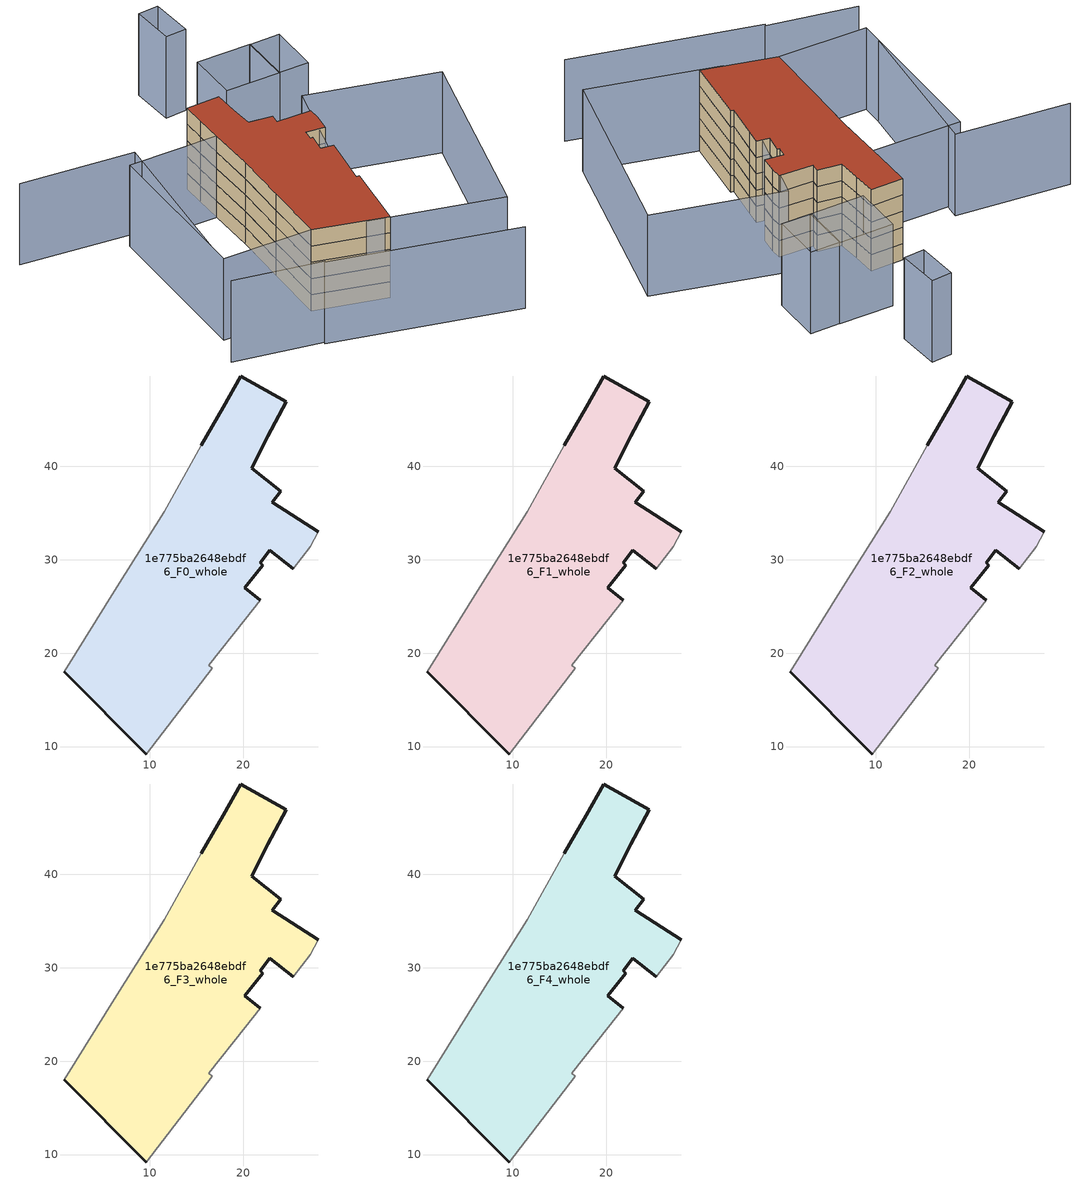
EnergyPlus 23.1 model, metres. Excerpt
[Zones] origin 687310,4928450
1e775ba2648ebdf6_F0_whole
 floor ground (EU_floor_Construction): 24.6,46.9 22.64,43.24 20.9,39.77 24.04,37.36 23.12,36.15 28.03,33.02 27.16,31.42 25.37,29.04 22.85,31.01 21.8,29.66 22.11,29.42 20.16,26.99 21.81,25.65 20.24,23.64 16.33,18.71 16.7,18.41 9.64,9.21 0.84,18 6.44,27.05 11.56,35.16 15.49,42.25 17.84,46.34 19.75,49.67 z0
 wall outside (EU_wall_Construction): 21.81,25.65 20.16,26.99 22.11,29.42 21.8,29.66 22.85,31.01 25.37,29.04 / 28.03,33.02 23.12,36.15 24.04,37.36 20.9,39.77 22.64,43.24 24.6,46.9 19.75,49.67 17.84,46.34 15.49,42.25 / 0.84,18 9.64,9.21 z0:3
 wall adiabatic (EU_wall_Construction): 9.64,9.21 16.7,18.41 16.33,18.71 20.24,23.64 21.81,25.65 / 25.37,29.04 27.16,31.42 28.03,33.02 / 15.49,42.25 11.56,35.16 6.44,27.05 0.84,18 z0:3
1e775ba2648ebdf6_F1_whole
 floor to 1e775ba2648ebdf6_F0_whole (EU_floor_Construction): 24.6,46.9 22.64,43.24 20.9,39.77 24.04,37.36 23.12,36.15 28.03,33.02 27.16,31.42 25.37,29.04 22.85,31.01 21.8,29.66 22.11,29.42 20.16,26.99 21.81,25.65 20.24,23.64 16.33,18.71 16.7,18.41 9.64,9.21 0.84,18 6.44,27.05 11.56,35.16 15.49,42.25 17.84,46.34 19.75,49.67 z3
 wall outside (EU_wall_Construction): 21.81,25.65 20.16,26.99 22.11,29.42 21.8,29.66 22.85,31.01 25.37,29.04 / 28.03,33.02 23.12,36.15 24.04,37.36 20.9,39.77 22.64,43.24 24.6,46.9 19.75,49.67 17.84,46.34 15.49,42.25 / 0.84,18 9.64,9.21 z3:6
 wall adiabatic (EU_wall_Construction): 9.64,9.21 16.7,18.41 16.33,18.71 20.24,23.64 21.81,25.65 / 25.37,29.04 27.16,31.42 28.03,33.02 / 15.49,42.25 11.56,35.16 6.44,27.05 0.84,18 z3:6
1e775ba2648ebdf6_F2_whole
 floor to 1e775ba2648ebdf6_F1_whole (EU_floor_Construction): 24.6,46.9 22.64,43.24 20.9,39.77 24.04,37.36 23.12,36.15 28.03,33.02 27.16,31.42 25.37,29.04 22.85,31.01 21.8,29.66 22.11,29.42 20.16,26.99 21.81,25.65 20.24,23.64 16.33,18.71 16.7,18.41 9.64,9.21 0.84,18 6.44,27.05 11.56,35.16 15.49,42.25 17.84,46.34 19.75,49.67 z6
 wall outside (EU_wall_Construction): 21.81,25.65 20.16,26.99 22.11,29.42 21.8,29.66 22.85,31.01 25.37,29.04 / 28.03,33.02 23.12,36.15 24.04,37.36 20.9,39.77 22.64,43.24 24.6,46.9 19.75,49.67 17.84,46.34 15.49,42.25 / 0.84,18 9.64,9.21 z6:9
 wall adiabatic (EU_wall_Construction): 9.64,9.21 16.7,18.41 16.33,18.71 20.24,23.64 21.81,25.65 / 25.37,29.04 27.16,31.42 28.03,33.02 / 15.49,42.25 11.56,35.16 6.44,27.05 0.84,18 z6:9
1e775ba2648ebdf6_F3_whole
 floor to 1e775ba2648ebdf6_F2_whole (EU_floor_Construction): 24.6,46.9 22.64,43.24 20.9,39.77 24.04,37.36 23.12,36.15 28.03,33.02 27.16,31.42 25.37,29.04 22.85,31.01 21.8,29.66 22.11,29.42 20.16,26.99 21.81,25.65 20.24,23.64 16.33,18.71 16.7,18.41 9.64,9.21 0.84,18 6.44,27.05 11.56,35.16 15.49,42.25 17.84,46.34 19.75,49.67 z9
 wall outside (EU_wall_Construction): 21.81,25.65 20.16,26.99 22.11,29.42 21.8,29.66 22.85,31.01 25.37,29.04 / 28.03,33.02 23.12,36.15 24.04,37.36 20.9,39.77 22.64,43.24 24.6,46.9 19.75,49.67 17.84,46.34 15.49,42.25 / 0.84,18 9.64,9.21 z9:12
 wall adiabatic (EU_wall_Construction): 9.64,9.21 16.7,18.41 16.33,18.71 20.24,23.64 21.81,25.65 / 25.37,29.04 27.16,31.42 28.03,33.02 / 15.49,42.25 11.56,35.16 6.44,27.05 0.84,18 z9:12
1e775ba2648ebdf6_F4_whole
 floor to 1e775ba2648ebdf6_F3_whole (EU_floor_Construction): 24.6,46.9 22.64,43.24 20.9,39.77 24.04,37.36 23.12,36.15 28.03,33.02 27.16,31.42 25.37,29.04 22.85,31.01 21.8,29.66 22.11,29.42 20.16,26.99 21.81,25.65 20.24,23.64 16.33,18.71 16.7,18.41 9.64,9.21 0.84,18 6.44,27.05 11.56,35.16 15.49,42.25 17.84,46.34 19.75,49.67 z12
 wall outside (EU_wall_Construction): 21.81,25.65 20.16,26.99 22.11,29.42 21.8,29.66 22.85,31.01 25.37,29.04 / 28.03,33.02 23.12,36.15 24.04,37.36 20.9,39.77 22.64,43.24 24.6,46.9 19.75,49.67 17.84,46.34 15.49,42.25 / 0.84,18 9.64,9.21 z12:15
 wall adiabatic (EU_wall_Construction): 9.64,9.21 16.7,18.41 16.33,18.71 20.24,23.64 21.81,25.65 / 25.37,29.04 27.16,31.42 28.03,33.02 / 15.49,42.25 11.56,35.16 6.44,27.05 0.84,18 z12:15
 roof outside (EU_roof_Construction): 16.7,18.41 16.33,18.71 20.24,23.64 21.81,25.65 20.16,26.99 22.11,29.42 21.8,29.66 22.85,31.01 25.37,29.04 27.16,31.42 28.03,33.02 23.12,36.15 24.04,37.36 20.9,39.77 22.64,43.24 24.6,46.9 19.75,49.67 17.84,46.34 15.49,42.25 11.56,35.16 6.44,27.05 0.84,18 9.64,9.21 z15
shading: -5.61,12.11 17.09,-9.9 / -16.58,22.19 -5.29,12.27 / -9.69,62.31 5.8,51.04 / 5.8,51.04 -10.21,29.04 / 38.81,49.39 43.26,46.75 / 43.26,46.75 38.86,39.34 / 38.86,39.34 34.42,41.98 / 34.42,41.98 38.81,49.39 / 34.58,41.89 26.56,46.57 / 26.56,46.57 30.94,54.06 / 30.94,54.06 38.95,49.39 / 38.95,49.39 34.58,41.89 / 30.83,36.03 46.56,20.53 / 46.56,20.53 22.63,-3.76 / 22.63,-3.76 6.9,11.74 / 6.9,11.74 30.83,36.03 / -12.14,25.86 2.55,50.09 / 2.55,50.09 15.76,42.08 / 15.76,42.08 1.07,17.85 / 1.07,17.85 -12.14,25.86 / 34.52,61.39 37.81,67.93 / 37.81,67.93 40.98,66.34 / 40.98,66.34 37.69,59.8 / 37.69,59.8 34.52,61.39 z0:15
[Building]
EU S2 Campaign: North Axis=0; Terrain=City; Solar Distribution=FullExterior
[Site:Location]
Bologna: Latitude=44.5; Longitude=11.25; Time Zone=1; Elevation=37
[SizingPeriod:WeatherFileDays]
AnnualSizingPeriod: Begin Month=1; Begin Day of Month=1; End Month=12; End Day of Month=31; Day of Week for Start Day=Monday; Use Weather File Daylight Saving Period=No; Use Weather File Rain and Snow Indicators=No
[MATERIAL]
EU_InternalMass_Material: Roughness=MediumRough; Thickness=0.1; Conductivity=1; Density=1800; Specific Heat=900; Thermal Absorptance=0.9; Solar Absorptance=0.7; Visible Absorptance=0.7
[MATERIAL:NOMASS] Roughness=MediumRough; Thermal Absorptance=0.9; Solar Absorptance=0.7; Visible Absorptance=0.7
Name | Thermal Resistance
EU_wall_NoMass | 0.905828
EU_roof_NoMass | 0.37593
EU_floor_NoMass | 0.67114
[CONSTRUCTION]
EU_wall_Construction: EU_wall_NoMass
EU_roof_Construction: EU_roof_NoMass
EU_floor_Construction: EU_floor_NoMass
EU_InternalMass_Construction: EU_InternalMass_Material
[ZONE] Type=1; Multiplier=1; Ceiling Height=autocalculate; Volume=1320.26; Floor Area=autocalculate; Part of Total Floor Area=Yes
1e775ba2648ebdf6_F0_whole; 1e775ba2648ebdf6_F1_whole; 1e775ba2648ebdf6_F2_whole; 1e775ba2648ebdf6_F3_whole; 1e775ba2648ebdf6_F4_whole
[INTERNALMASS] Construction=EU_InternalMass_Construction; Surface Area=416.583
Name | Zone or ZoneList
1e775ba2648ebdf6_F0_whole_EU_InternalMass | 1e775ba2648ebdf6_F0_whole
1e775ba2648ebdf6_F1_whole_EU_InternalMass | 1e775ba2648ebdf6_F1_whole
1e775ba2648ebdf6_F2_whole_EU_InternalMass | 1e775ba2648ebdf6_F2_whole
1e775ba2648ebdf6_F3_whole_EU_InternalMass | 1e775ba2648ebdf6_F3_whole
1e775ba2648ebdf6_F4_whole_EU_InternalMass | 1e775ba2648ebdf6_F4_whole
[OTHEREQUIPMENT] Fuel Type=Electricity; Design Level Calculation Method=Watts/Area; Power per Zone Floor Area=1; Fraction Latent=0; Fraction Radiant=0; Fraction Lost=0; Carbon Dioxide Generation Rate=0; EndUse Subcategory=EU_Step8_InternalGains
Name | Zone or ZoneList or Space or SpaceList | Schedule
EU_Step8_InternalGain_1e775ba2648ebdf6_F0_whole_f000 | 1e775ba2648ebdf6_F0_whole | EU_Step8_GainSchedule_1e775ba2648ebdf6_F0_whole_f000
EU_Step8_InternalGain_1e775ba2648ebdf6_F1_whole_f000 | 1e775ba2648ebdf6_F1_whole | EU_Step8_GainSchedule_1e775ba2648ebdf6_F1_whole_f000
EU_Step8_InternalGain_1e775ba2648ebdf6_F2_whole_f000 | 1e775ba2648ebdf6_F2_whole | EU_Step8_GainSchedule_1e775ba2648ebdf6_F2_whole_f000
EU_Step8_InternalGain_1e775ba2648ebdf6_F3_whole_f000 | 1e775ba2648ebdf6_F3_whole | EU_Step8_GainSchedule_1e775ba2648ebdf6_F3_whole_f000
EU_Step8_InternalGain_1e775ba2648ebdf6_F4_whole_f000 | 1e775ba2648ebdf6_F4_whole | EU_Step8_GainSchedule_1e775ba2648ebdf6_F4_whole_f000
[ZONEVENTILATION:DESIGNFLOWRATE] Schedule=EU_AlwaysOn; Design Flow Rate Calculation Method=AirChanges/Hour; Air Changes per Hour=0.73129; Ventilation Type=Natural; Fan Pressure Rise=0; Fan Total Efficiency=1; Constant Term Coefficient=1; Temperature Term Coefficient=0; Velocity Term Coefficient=0; Velocity Squared Term Coefficient=0; Minimum Indoor Temperature=-100; Maximum Indoor Temperature=100; Delta Temperature=-100; Minimum Outdoor Temperature=-100; Maximum Outdoor Temperature=100; Maximum Wind Speed=40
Name | Zone or ZoneList or Space or SpaceList
EU_ConstantAir_1e775ba2648ebdf6_F0_whole | 1e775ba2648ebdf6_F0_whole
EU_ConstantAir_1e775ba2648ebdf6_F1_whole | 1e775ba2648ebdf6_F1_whole
EU_ConstantAir_1e775ba2648ebdf6_F2_whole | 1e775ba2648ebdf6_F2_whole
EU_ConstantAir_1e775ba2648ebdf6_F3_whole | 1e775ba2648ebdf6_F3_whole
EU_ConstantAir_1e775ba2648ebdf6_F4_whole | 1e775ba2648ebdf6_F4_whole
[HVACTEMPLATE:THERMOSTAT] Constant Heating Setpoint=20; Constant Cooling Setpoint=50
EU_HeatOnly_1e775ba2648ebdf6_F0_whole; EU_HeatOnly_1e775ba2648ebdf6_F1_whole; EU_HeatOnly_1e775ba2648ebdf6_F2_whole; EU_HeatOnly_1e775ba2648ebdf6_F3_whole; EU_HeatOnly_1e775ba2648ebdf6_F4_whole
[HVACTEMPLATE:ZONE:IDEALLOADSAIRSYSTEM] System Availability Schedule=EU_AlwaysOn; Maximum Heating Supply Air Temperature=50; Minimum Cooling Supply Air Temperature=13; Maximum Heating Supply Air Humidity Ratio=0.0156; Minimum Cooling Supply Air Humidity Ratio=0.0077; Heating Limit=NoLimit; Cooling Limit=NoLimit; Heating Availability Schedule=EU_AlwaysOn; Cooling Availability Schedule=EU_CoolingOff; Dehumidification Control Type=ConstantSensibleHeatRatio; Cooling Sensible Heat Ratio=0.7; Dehumidification Setpoint=60; Humidification Control Type=None; Humidification Setpoint=30; Outdoor Air Method=None; Outdoor Air Flow Rate per Person=0.00944; Outdoor Air Flow Rate per Zone Floor Area=0; Outdoor Air Flow Rate per Zone=0; Demand Controlled Ventilation Type=None; Outdoor Air Economizer Type=NoEconomizer; Heat Recovery Type=None; Sensible Heat Recovery Effectiveness=0.7; Latent Heat Recovery Effectiveness=0.65
Name | Template Thermostat
1e775ba2648ebdf6_F0_whole | EU_HeatOnly_1e775ba2648ebdf6_F0_whole
1e775ba2648ebdf6_F1_whole | EU_HeatOnly_1e775ba2648ebdf6_F1_whole
1e775ba2648ebdf6_F2_whole | EU_HeatOnly_1e775ba2648ebdf6_F2_whole
1e775ba2648ebdf6_F3_whole | EU_HeatOnly_1e775ba2648ebdf6_F3_whole
1e775ba2648ebdf6_F4_whole | EU_HeatOnly_1e775ba2648ebdf6_F4_whole
[SIZING:ZONE] Zone Cooling Design Supply Air Temperature Input Method=SupplyAirTemperature; Zone Cooling Design Supply Air Temperature=13; Zone Heating Design Supply Air Temperature Input Method=SupplyAirTemperature; Zone Heating Design Supply Air Temperature=50; Zone Cooling Design Supply Air Humidity Ratio=0.008; Zone Heating Design Supply Air Humidity Ratio=0.008; Cooling Design Air Flow Method=DesignDay; Cooling Design Air Flow Rate=0; Cooling Minimum Air Flow per Zone Floor Area=0.000762; Cooling Minimum Air Flow=0; Cooling Minimum Air Flow Fraction=0.2; Heating Design Air Flow Method=DesignDay; Heating Design Air Flow Rate=0; Heating Maximum Air Flow per Zone Floor Area=0.002032; Heating Maximum Air Flow=0.141576; Heating Maximum Air Flow Fraction=0.3; Account for Dedicated Outdoor Air System=No; Dedicated Outdoor Air System Control Strategy=NeutralSupplyAir; Dedicated Outdoor Air Low Setpoint Temperature for Design=autosize; Dedicated Outdoor Air High Setpoint Temperature for Design=autosize; Zone Load Sizing Method=Sensible Load Only No Latent Load; Zone Latent Cooling Design Supply Air Humidity Ratio Input Method=HumidityRatioDifference; Zone Cooling Design Supply Air Humidity Ratio Difference=0.005; Zone Latent Heating Design Supply Air Humidity Ratio Input Method=HumidityRatioDifference; Zone Humidification Design Supply Air Humidity Ratio Difference=0.005
1e775ba2648ebdf6_F0_whole; 1e775ba2648ebdf6_F1_whole; 1e775ba2648ebdf6_F2_whole; 1e775ba2648ebdf6_F3_whole; 1e775ba2648ebdf6_F4_whole
[SCHEDULE:CONSTANT]
Name | Hourly Value
EU_AlwaysOn | 1
EU_CoolingOff | 0
[SCHEDULE:FILE] Column Number=1; Rows to Skip at Top=0; Number of Hours of Data=8760; Column Separator=Comma; Interpolate to Timestep=No; Minutes per Item=60; Adjust Schedule for Daylight Savings=Yes
Name | File
EU_Step8_GainSchedule_1e775ba2648ebdf6_F0_whole_f000 | ../../schedules/1e775ba2648ebdf6/1e775ba2648ebdf6_F0_whole_f000_gain.csv
EU_Step8_GainSchedule_1e775ba2648ebdf6_F1_whole_f000 | ../../schedules/1e775ba2648ebdf6/1e775ba2648ebdf6_F1_whole_f000_gain.csv
EU_Step8_GainSchedule_1e775ba2648ebdf6_F2_whole_f000 | ../../schedules/1e775ba2648ebdf6/1e775ba2648ebdf6_F2_whole_f000_gain.csv
EU_Step8_GainSchedule_1e775ba2648ebdf6_F3_whole_f000 | ../../schedules/1e775ba2648ebdf6/1e775ba2648ebdf6_F3_whole_f000_gain.csv
EU_Step8_GainSchedule_1e775ba2648ebdf6_F4_whole_f000 | ../../schedules/1e775ba2648ebdf6/1e775ba2648ebdf6_F4_whole_f000_gain.csv
